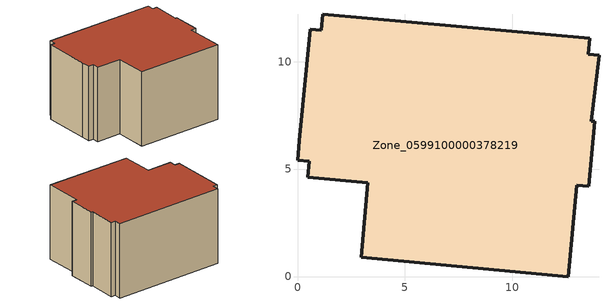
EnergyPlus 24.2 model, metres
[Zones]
Zone_0599100000378219
 floor ground (C_G): 14.03,10.31 13.68,7.23 13.84,7.22 13.56,4.19 12.99,4.24 12.61,0 2.97,0.89 3.27,4.36 0.49,4.62 0.55,5.36 0,5.41 0.08,6.33 0.59,11.51 1.1,11.46 1.17,12.2 13.6,11.09 13.53,10.35 z0
 wall outside (C_F): 0.08,6.33 0,5.41 0.55,5.36 0.49,4.62 3.27,4.36 2.97,0.89 12.61,0 12.99,4.24 13.56,4.19 13.84,7.22 13.68,7.23 14.03,10.31 13.53,10.35 13.6,11.09 1.17,12.2 1.1,11.46 0.59,11.51 0.08,6.33 z0:8.23
 roof outside (C_R): 13.68,7.23 14.03,10.31 13.53,10.35 13.6,11.09 1.17,12.2 1.1,11.46 0.59,11.51 0.08,6.33 0,5.41 0.55,5.36 0.49,4.62 3.27,4.36 2.97,0.89 12.61,0 12.99,4.24 13.56,4.19 13.84,7.22 z8.23
[BUILDING]
Pand.0599100000378219: North Axis=0; Terrain=City; Loads Convergence Tolerance Value=0.04; Temperature Convergence Tolerance Value=0.4; Solar Distribution=FullExterior; Maximum Number of Warmup Days=25; Minimum Number of Warmup Days=1
[Site:Location]
Rotterdam.The.Hague.AP_ZH_NLD Design_Conditions: Latitude=51.96; Longitude=4.45; Time Zone=1; Elevation=-4.5
[SITE:GROUNDTEMPERATURE:BUILDINGSURFACE]
18, 18, 18, 18, 18, 18, 18, 18, 18, 18, 18, 18
[MATERIAL] Thermal Absorptance=0.9; Solar Absorptance=0.7; Visible Absorptance=0.7
Name | Roughness | Thickness | Conductivity | Density | Specific Heat
G.D.1992-2005 | MediumSmooth | 0.15 | 0.06 | 540 | 1210
F.D.1992-2005 | Rough | 0.3 | 0.12 | 1920 | 840
R.D.1992-2005 | MediumRough | 0.2 | 0.08 | 1500 | 1000
[CONSTRUCTION]
C_G: G.D.1992-2005
C_F: F.D.1992-2005
C_R: R.D.1992-2005
[ZONE]
Zone_0599100000378219: Type=1; Multiplier=1; Ceiling Height=Autocalculate; Volume=Autocalculate; Floor Area=autocalculate; Part of Total Floor Area=Yes
[ZONEINFILTRATION:DESIGNFLOWRATE]
Infil_Zone_0599100000378219: Zone or ZoneList or Space or SpaceList=Zone_0599100000378219; Schedule=AlwaysOn; Design Flow Rate Calculation Method=Flow/Area; Flow Rate per Floor Area=0.0021; Constant Term Coefficient=1; Temperature Term Coefficient=0; Velocity Term Coefficient=0; Velocity Squared Term Coefficient=0
[HVACTEMPLATE:ZONE:IDEALLOADSAIRSYSTEM]
Zone_0599100000378219: Maximum Heating Supply Air Temperature=50; Minimum Cooling Supply Air Temperature=13; Maximum Heating Supply Air Humidity Ratio=0.0156; Minimum Cooling Supply Air Humidity Ratio=0.0077; Heating Limit=NoLimit; Cooling Limit=NoLimit; Dehumidification Control Type=ConstantSensibleHeatRatio; Cooling Sensible Heat Ratio=0.7; Dehumidification Setpoint=60; Humidification Control Type=None; Humidification Setpoint=30; Outdoor Air Method=None; Outdoor Air Flow Rate per Person=0.00944; Outdoor Air Flow Rate per Zone Floor Area=0; Outdoor Air Flow Rate per Zone=0; Demand Controlled Ventilation Type=None; Outdoor Air Economizer Type=NoEconomizer; Heat Recovery Type=None; Sensible Heat Recovery Effectiveness=0.7; Latent Heat Recovery Effectiveness=0.65
[ZONECONTROL:THERMOSTAT]
ThermostatControl_Zone_0599100000378219: Zone or ZoneList=Zone_0599100000378219; Control Type Schedule=DualSetpointControlType; Control 1=Thermostat_Zone_0599100000378219; Temperature Difference Between Cutout And Setpoint=0
[THERMOSTATSETPOINT:DUALSETPOINT]
Thermostat_Zone_0599100000378219: Heating Setpoint Temperature Schedule=HeatingSetpoint_Zone_0599100000378219; Cooling Setpoint Temperature Schedule=CoolingSetpoint_Zone_0599100000378219
[SCHEDULE:COMPACT]
HeatingSetpoint_Zone_0599100000378219: Through: 12/31, For: AllDays, Until: 24:00, 21
CoolingSetpoint_Zone_0599100000378219: Through: 12/31, For: AllDays, Until: 24:00, 24
DualSetpointControlType: Through: 12/31, For: AllDays, Until: 24:00, 4
AlwaysOn: Through: 12/31, For: AllDays, Until: 24:00, 1
